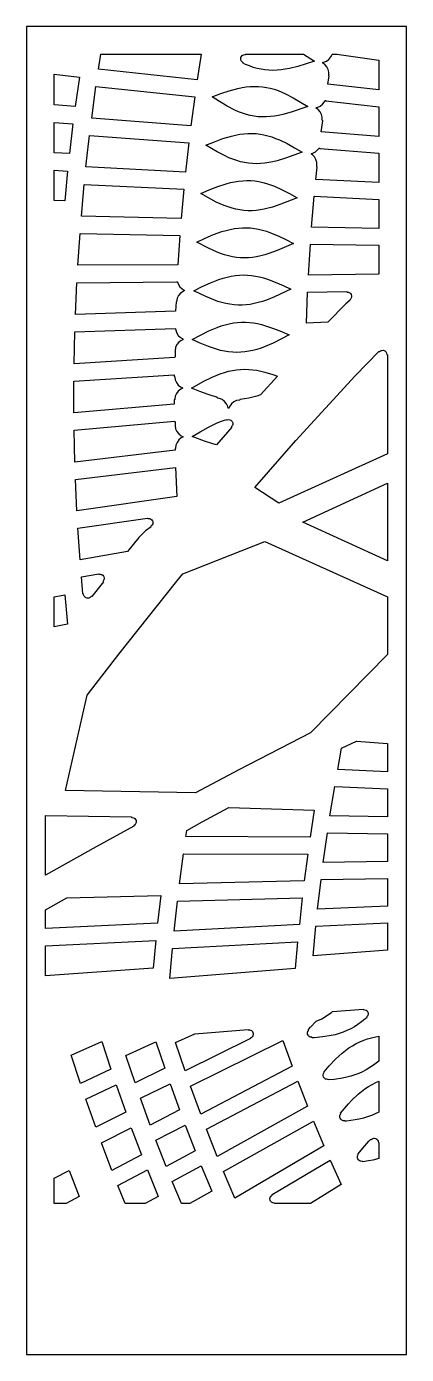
# Model space of a CAD drawing. Extents: x 0 to 400, y 0 to 1400.
import ezdxf

# ---------------------------------------------------------------- set-up
doc = ezdxf.new("R2010")
doc.units = 0
doc.layers.add('CUT', color=1, linetype='CONTINUOUS')
doc.layers.add('OUTLINE', color=7, linetype='CONTINUOUS')

msp = doc.modelspace()

# ---------------------------------------------------------------- linework, layer by layer
at = {"layer": 'CUT'}
for points in [[(183.82, 1371), (179.62, 1343.85), (75.72, 1355.04), (78.17, 1371)], [(226.27, 1368.41), (227.13, 1369.39), (227.86, 1369.87), (228.67, 1370.21), (230.2, 1370.45), (230.39, 1370.59), (230.55, 1371), (291.67, 1371), (303.35, 1363.4), (285.6, 1357.97), (276.8, 1355.82), (272.43, 1355), (268.09, 1354.38), (263.77, 1353.99), (259.5, 1353.83), (255.25, 1353.93), (251.05, 1354.29), (246.88, 1354.92), (242.75, 1355.83), (238.66, 1357), (234.6, 1358.42), (230.57, 1360.09), (228.19, 1361.29), (228.23, 1361.72), (228.12, 1361.93), (226.91, 1362.82), (226.11, 1363.85), (225.76, 1364.66), (225.55, 1365.94), (225.73, 1367.23)], [(322.12, 1370.98), (326.85, 1371), (371, 1364.65), (371, 1333.16), (317.36, 1339.29), (318.75, 1348.02), (318.39, 1348.21), (318.24, 1348.63), (318.34, 1351.8), (317.65, 1354.85), (316.22, 1357.64), (314.13, 1359.97), (312.09, 1361.34), (311.91, 1361.52), (311.84, 1361.99), (312.14, 1362.37), (312.67, 1362.46), (315.74, 1363.57), (318.41, 1365.44), (320.51, 1367.94), (321.76, 1370.66)], [(29, 1349.63), (55.55, 1346.72), (51.22, 1315.58), (29, 1317.47)], [(73.05, 1336.85), (177.03, 1325.89), (172.95, 1295.3), (68.56, 1303.58)], [(203.27, 1320.85), (195.36, 1325.96), (204.46, 1329.32), (213.5, 1332.33), (222.44, 1334.74), (226.86, 1335.65), (231.25, 1336.33), (235.59, 1336.77), (239.89, 1336.96), (244.14, 1336.87), (248.35, 1336.52), (252.52, 1335.9), (256.65, 1335.01), (260.73, 1333.88), (264.78, 1332.5), (268.78, 1330.9), (272.75, 1329.09), (280.62, 1324.99), (296.16, 1315.64), (278.49, 1309.68), (269.72, 1307.28), (265.36, 1306.33), (261.02, 1305.58), (256.71, 1305.06), (252.43, 1304.77), (248.17, 1304.75), (243.95, 1304.98), (239.75, 1305.49), (235.59, 1306.27), (231.46, 1307.32), (227.36, 1308.62), (223.29, 1310.17), (219.24, 1311.95), (211.22, 1316.1)], [(315.27, 1321.6), (371, 1315.37), (371, 1284.18), (310.4, 1289.17), (311.94, 1300.63), (311.58, 1300.81), (311.42, 1301.22), (311.45, 1304.4), (310.68, 1307.44), (309.18, 1310.2), (307.03, 1312.48), (305.04, 1313.79), (304.95, 1314.26), (305.24, 1314.65), (305.98, 1314.79), (309.02, 1316.03), (311.62, 1318.03), (313.64, 1320.66), (314.36, 1321.84), (314.81, 1321.96), (315.03, 1321.88)], [(29, 1298.93), (48.86, 1297.28), (45.18, 1266.04), (29, 1266.98)], [(66.3, 1285.31), (170.75, 1277.27), (167.35, 1246.58), (62.55, 1251.94)], [(200.87, 1267.82), (188.79, 1275.01), (197.83, 1278.63), (206.82, 1281.91), (215.73, 1284.59), (220.14, 1285.63), (224.51, 1286.44), (228.86, 1287.01), (233.16, 1287.32), (237.43, 1287.36), (241.66, 1287.14), (245.85, 1286.64), (250.01, 1285.88), (254.13, 1284.86), (258.21, 1283.6), (262.26, 1282.12), (266.29, 1280.44), (274.27, 1276.57), (282.18, 1272.23), (290.06, 1267.68), (272.49, 1261.2), (263.75, 1258.54), (259.4, 1257.46), (255.08, 1256.59), (250.76, 1255.93), (246.48, 1255.52), (242.21, 1255.37), (237.98, 1255.48), (233.76, 1255.87), (229.57, 1256.52), (225.41, 1257.45), (221.27, 1258.63), (217.15, 1260.06), (213.05, 1261.72), (208.98, 1263.58)], [(308.67, 1271.68), (308.8, 1271.43), (371, 1266.45), (371, 1235.5), (304.66, 1238.86), (306.09, 1251.92), (305.69, 1252.14), (305.58, 1252.35), (305.68, 1253.65), (305.62, 1256.83), (304.78, 1259.85), (303.2, 1262.57), (300.99, 1264.8), (299.94, 1265.48), (299.83, 1265.94), (299.91, 1266.16), (300.08, 1266.33), (301.42, 1266.67), (304.16, 1268.03), (306.47, 1270.02), (307.26, 1271.14), (307.78, 1271.7), (308.23, 1271.89)], [(40.2, 1216.36), (29, 1216.72), (29, 1248.48), (43.22, 1247.69)], [(60.7, 1233.61), (165.55, 1228.51), (162.81, 1197.74), (57.69, 1200.16)], [(199.78, 1214.99), (191.58, 1219.27), (183.4, 1223.89), (192.38, 1227.78), (201.31, 1231.33), (210.17, 1234.26), (214.57, 1235.43), (218.93, 1236.38), (223.27, 1237.07), (227.58, 1237.51), (231.86, 1237.68), (236.1, 1237.58), (240.32, 1237.21), (244.5, 1236.57), (248.65, 1235.67), (252.77, 1234.54), (256.87, 1233.18), (260.94, 1231.61), (269.02, 1227.99), (277.05, 1223.89), (285.05, 1219.57), (267.6, 1212.58), (258.91, 1209.66), (254.57, 1208.45), (250.25, 1207.45), (245.95, 1206.67), (241.66, 1206.13), (237.4, 1205.85), (233.15, 1205.84), (228.92, 1206.1), (224.7, 1206.63), (220.51, 1207.43), (216.33, 1208.49), (212.17, 1209.79), (208.03, 1211.33)], [(371, 1187.06), (300.13, 1188.42), (302.93, 1221.1), (371, 1217.82)], [(56.25, 1181.8), (161.41, 1179.63), (159.36, 1148.82), (53.99, 1148.29)], [(191.66, 1166.21), (179.2, 1172.66), (188.11, 1176.81), (196.97, 1180.62), (205.78, 1183.82), (210.16, 1185.12), (214.51, 1186.19), (218.84, 1187.01), (223.15, 1187.58), (227.43, 1187.87), (231.69, 1187.9), (235.92, 1187.65), (240.12, 1187.14), (244.3, 1186.37), (248.46, 1185.35), (252.6, 1184.11), (256.71, 1182.67), (264.9, 1179.29), (273.04, 1175.43), (281.15, 1171.36), (263.83, 1163.86), (255.18, 1160.68), (250.87, 1159.35), (246.57, 1158.22), (242.28, 1157.31), (238, 1156.65), (233.73, 1156.24), (229.47, 1156.11), (225.22, 1156.24), (220.99, 1156.64), (216.77, 1157.32), (212.56, 1158.25), (208.36, 1159.43), (204.17, 1160.84), (199.99, 1162.46)], [(371, 1138.8), (296.83, 1137.89), (298.83, 1170.62), (371, 1169.41)], [(188.83, 1115.3), (176.2, 1121.36), (185.02, 1125.78), (193.82, 1129.84), (202.57, 1133.3), (206.92, 1134.72), (211.26, 1135.92), (215.58, 1136.88), (219.88, 1137.57), (224.16, 1137.99), (228.42, 1138.14), (232.67, 1138.02), (236.89, 1137.63), (241.1, 1136.98), (245.29, 1136.1), (249.46, 1134.98), (253.62, 1133.67), (261.89, 1130.53), (270.14, 1126.92), (278.36, 1123.09), (261.18, 1115.08), (252.6, 1111.66), (248.31, 1110.2), (244.02, 1108.94), (239.74, 1107.91), (235.47, 1107.12), (231.2, 1106.59), (226.94, 1106.33), (222.69, 1106.33), (218.43, 1106.61), (214.19, 1107.16), (209.95, 1107.97), (205.72, 1109.02), (201.49, 1110.3), (197.27, 1111.79)], [(158.05, 1110.23), (157.82, 1109.85), (157.43, 1109.74), (156.99, 1099.86), (51.45, 1096.38), (52.96, 1129.91), (157.83, 1130.69), (158.14, 1130.95), (158.37, 1130.99), (158.79, 1130.8), (158.91, 1130.6), (159.56, 1128.69), (161.25, 1125.74), (163.68, 1123.36), (165.83, 1122.19), (166.11, 1121.84), (166.14, 1121.61), (165.94, 1121.21), (164.74, 1120.73), (162.08, 1118.88), (159.99, 1116.4), (158.62, 1113.47)], [(340.75, 1112.32), (340.56, 1111.91), (340.7, 1111.49), (336.33, 1107.78), (317.35, 1088.32), (294.76, 1087.34), (295.96, 1120.08), (337.25, 1120.68), (337.41, 1120.28), (337.6, 1120.14), (339.13, 1119.92), (340.31, 1119.39), (341.28, 1118.53), (341.96, 1117.43), (342.29, 1116.19), (342.25, 1114.9), (341.84, 1113.69), (341.37, 1112.95)], [(155.89, 1051.13), (155.7, 1051.11), (155.7, 1050.91), (50.07, 1044.48), (50.83, 1078), (156.38, 1081.73), (156.38, 1081.51), (156.75, 1081.37), (156.89, 1081.2), (157.86, 1077.34), (159.6, 1074.38), (162.09, 1072.01), (164.38, 1070.81), (164.56, 1070.67), (164.7, 1070.25), (164.51, 1069.84), (162.88, 1069.16), (160.28, 1067.25), (158.27, 1064.73), (156.97, 1061.77), (156.47, 1058.55), (156.32, 1051.71), (156.24, 1051.4)], [(191.46, 1062.68), (182.93, 1066.19), (174.39, 1070.06), (183.13, 1074.73), (191.84, 1079.05), (200.53, 1082.75), (204.85, 1084.31), (209.17, 1085.63), (213.48, 1086.71), (217.77, 1087.53), (222.05, 1088.08), (226.31, 1088.36), (230.57, 1088.36), (234.81, 1088.1), (239.03, 1087.58), (243.25, 1086.82), (247.46, 1085.83), (251.65, 1084.64), (260.02, 1081.75), (268.36, 1078.39), (276.69, 1074.81), (259.67, 1066.31), (251.14, 1062.64), (246.88, 1061.05), (242.62, 1059.67), (238.36, 1058.51), (234.1, 1057.6), (229.83, 1056.94), (225.57, 1056.55), (221.31, 1056.43), (217.05, 1056.58), (212.78, 1057), (208.51, 1057.68), (204.25, 1058.61), (199.99, 1059.77)], [(379.4, 1054.32), (379.59, 1053.9), (380, 1053.74), (380, 949.61), (265.68, 897.5), (240.54, 914.04), (283.47, 963.68), (346.13, 1031.89), (371.02, 1057.42), (371.43, 1057.25), (371.66, 1057.29), (372.88, 1058.19), (373.68, 1058.54), (374.1, 1058.64), (375.4, 1058.72), (376.65, 1058.41), (377.43, 1058.01), (377.77, 1057.75), (378.65, 1056.8), (379.07, 1056.03), (379.2, 1055.63)], [(210.53, 1002.33), (208.56, 1004.79), (206.03, 1006.67), (203.08, 1007.87), (201.24, 1008.35), (200.87, 1008.63), (200.81, 1009.09), (195.36, 1010.52), (191.05, 1011.93), (182.43, 1015.19), (173.79, 1018.79), (186.74, 1026.06), (195.36, 1030.35), (199.67, 1032.24), (203.96, 1033.92), (208.26, 1035.37), (212.54, 1036.57), (216.82, 1037.52), (221.09, 1038.19), (225.36, 1038.6), (229.62, 1038.73), (233.88, 1038.59), (238.12, 1038.2), (242.36, 1037.56), (250.83, 1035.64), (259.28, 1033), (264.08, 1031.27), (246.21, 1011.82), (242.36, 1010.45), (238.12, 1009.17), (233.88, 1008.13), (229.62, 1007.35), (224.69, 1006.79), (224.58, 1006.4), (224.2, 1006.17), (221.03, 1005.58), (218.18, 1004.25), (215.75, 1002.24), (213.91, 999.68), (213.22, 997.88), (212.93, 997.56), (212.71, 997.5), (212.49, 997.52), (212.15, 997.79), (211.82, 999.45)], [(49.87, 992.63), (49.87, 1026.11), (155.5, 1032.79), (155.5, 1031.32), (155.88, 1031.19), (156.09, 1030.81), (156.52, 1027.54), (157.74, 1024.56), (159.7, 1022.01), (162.24, 1020.03), (163.74, 1019.39), (164.07, 1019.07), (164.11, 1018.84), (163.93, 1018.41), (162.34, 1017.71), (159.76, 1015.75), (157.77, 1013.18), (156.53, 1010.18), (156.02, 1006.67), (155.88, 1006.5), (155.5, 1006.37), (155.5, 1002.01)], [(156.34, 954.83), (156.38, 953.21), (50.83, 940.89), (50.07, 974.3), (155.7, 983.92), (155.71, 983.61), (156.09, 983.49), (156.31, 983.11), (156.41, 979.19), (156.91, 975.96), (158.22, 973), (160.24, 970.49), (162.84, 968.57), (164.45, 967.91), (164.64, 967.49), (164.48, 967.06), (162.82, 966.26), (160.32, 964.22), (158.44, 961.62), (157.28, 958.63), (156.93, 955.36), (156.72, 954.97)], [(216.77, 979.48), (215.97, 978.2), (215.95, 977.97), (216.16, 977.58), (200.1, 959.01), (196.19, 960), (187.49, 962.72), (174.39, 967.62), (182.93, 972.78), (191.46, 977.6), (199.99, 981.8), (204.25, 983.6), (208.51, 985.18), (210.74, 985.88), (211.02, 985.53), (211.24, 985.46), (212.74, 985.66), (214.02, 985.47), (215.2, 984.9), (216.17, 984.02), (216.43, 983.67), (216.82, 982.89), (217.07, 982.05), (217.12, 981.62), (217.14, 981.18), (217.03, 980.32)], [(156.99, 935.17), (158.36, 904.55), (52.96, 889.31), (51.45, 922.61)], [(380, 918.51), (380, 836.78), (290.87, 877.51)], [(131.02, 873.24), (130.95, 873.02), (131.06, 872.59), (125.3, 868.41), (118.24, 861.18), (106.38, 846.57), (56.25, 837.92), (53.99, 871.08), (127.28, 881.85), (127.34, 881.65), (127.69, 881.37), (128.83, 881.38), (129.68, 881.26), (130.88, 880.76), (131.87, 879.93), (132.59, 878.84), (132.88, 878.03), (133, 877.18), (132.86, 875.89), (132.36, 874.69), (131.83, 874.01)], [(177.81, 592.21), (40.89, 594.72), (63.68, 695.2), (97.02, 738.37), (158.09, 815.2), (164.53, 823.01), (250.99, 857.09), (380, 798.78), (380, 737.89), (298.96, 655.31), (223.35, 616.53)], [(57.69, 819.78), (75.96, 822.98), (76.19, 822.6), (76.4, 822.5), (77.5, 822.56), (78.34, 822.46), (79.15, 822.2), (80.23, 821.54), (81.08, 820.58), (81.47, 819.85), (81.72, 819.03), (81.79, 817.76), (81.49, 816.52), (80.79, 815.24), (80.78, 815.01), (81, 814.64), (68.58, 799.01), (68.17, 799.14), (67.95, 799.08), (66.84, 798.1), (65.67, 797.52), (64.82, 797.35), (63.94, 797.34), (62.68, 797.65), (61.91, 798.06), (61.24, 798.61), (60.68, 799.29), (60.28, 800.05), (59.89, 801.56), (59.73, 801.73), (59.32, 801.85)], [(43.22, 770.05), (29, 767.09), (29, 798.86), (40.2, 800.91)], [(380, 614.17), (327.69, 616.79), (331.79, 639.03), (347.34, 646.72), (380, 644.14)], [(380, 566.68), (319.51, 567.83), (324.58, 598.96), (380, 596.31)], [(302.94, 573.72), (298.66, 545.54), (167.87, 546.18), (168.82, 552.55), (185, 561.53), (212.89, 576.54)], [(113.57, 558.07), (113.07, 557.71), (112.97, 557.5), (113.03, 557.06), (73.1, 535.09), (20, 505.25), (20, 568.06), (110.56, 566.71), (110.6, 566.49), (110.9, 566.16), (112.42, 565.9), (113.2, 565.56), (113.91, 565.08), (114.76, 564.13), (115.3, 562.97), (115.47, 562.13), (115.47, 561.28), (115.16, 560.04), (114.77, 559.28), (114.51, 558.94)], [(380, 548.89), (380, 519.54), (312.45, 518.74), (316.81, 549.94)], [(292.45, 499.36), (161.05, 496.25), (165.25, 527.92), (296.13, 527.59)], [(380, 501.82), (380, 472.7), (306.51, 469.58), (310.16, 500.82)], [(20, 449.25), (20, 468.72), (42.4, 481.58), (141.3, 483.8), (137.99, 454.77)], [(287.24, 453.13), (155.33, 446.25), (158.84, 477.96), (290.31, 481.39)], [(380, 455.02), (380, 426.1), (301.71, 420.39), (304.63, 451.64)], [(20, 399.08), (20, 430.73), (136.08, 436.43), (133.36, 407.4)], [(283.01, 406.89), (150.69, 396.24), (153.51, 427.96), (285.47, 435.15)], [(358.24, 355.05), (356.28, 353.31), (352.67, 350.5), (348.99, 347.9), (345.22, 345.52), (341.36, 343.37), (337.41, 341.46), (333.37, 339.78), (329.24, 338.34), (325.02, 337.13), (320.72, 336.12), (311.91, 334.7), (302.84, 333.9), (300.85, 333.83), (300.81, 334.04), (300.49, 334.36), (299.5, 334.46), (298.68, 334.68), (297.57, 335.28), (296.94, 335.86), (296.43, 336.53), (295.94, 337.7), (295.8, 338.97), (295.91, 339.8), (296.38, 340.99), (296.99, 341.91), (297.01, 342.14), (296.8, 342.53), (298.91, 344.97), (304.88, 351.34), (310.87, 353.75), (320.94, 360.39), (322.28, 361.73), (354.34, 364.07), (354.53, 363.67), (354.73, 363.55), (356.29, 363.4), (357.51, 362.93), (358.53, 362.11), (359.27, 361.02), (359.65, 359.78), (359.65, 358.46), (359.44, 357.62), (359.05, 356.82), (358.14, 355.69), (358.09, 355.47)], [(236.19, 333.8), (235.9, 333.45), (235.95, 333.01), (166.89, 298.94), (156.79, 328.71), (177.15, 338.18), (233.27, 342.7), (233.47, 342.29), (233.67, 342.18), (234.78, 342.13), (235.64, 341.94), (236.79, 341.37), (237.74, 340.47), (238.38, 339.35), (238.61, 338.51), (238.67, 337.65), (238.55, 336.78), (238.28, 335.95), (237.59, 334.87), (236.95, 334.28)], [(47.09, 315.58), (79.26, 329.89), (88.74, 300.61), (56.85, 285.59)], [(104.55, 315.14), (136.15, 329.65), (145.5, 301.69), (114.18, 286.47)], [(172.61, 282.74), (269.93, 331), (279.71, 303.97), (183.37, 253.44)], [(312.77, 292.38), (312.35, 293.59), (312.31, 294.9), (312.65, 296.15), (313.46, 297.48), (313.41, 297.93), (313.26, 298.1), (318.5, 304.19), (325.22, 311.27), (332.21, 317.62), (335.82, 320.48), (339.5, 323.12), (343.27, 325.51), (347.13, 327.67), (351.07, 329.59), (355.09, 331.27), (359.19, 332.72), (363.37, 333.97), (371, 335.69), (371, 309.33), (365.19, 304.84), (361.48, 302.36), (357.67, 300.11), (353.77, 298.09), (349.77, 296.31), (345.67, 294.76), (341.49, 293.42), (337.22, 292.3), (332.86, 291.37), (323.95, 290.03), (317.71, 289.46), (317.51, 289.86), (317.31, 289.97), (315.78, 290.08), (314.96, 290.34), (314.19, 290.76), (313.24, 291.64)], [(62.45, 269.04), (94.3, 284.12), (104.4, 255.27), (72.85, 239.48)], [(119.88, 270.13), (151.16, 285.4), (161.09, 257.85), (130.12, 241.89)], [(189.44, 237.51), (285.63, 288.21), (295.98, 261.62), (200.84, 208.7)], [(330.02, 251.98), (330.33, 252.78), (330.9, 253.74), (330.91, 253.97), (330.69, 254.34), (332.53, 256.69), (338.98, 264.2), (342.29, 267.74), (349.12, 274.26), (352.66, 277.21), (356.28, 279.93), (359.99, 282.43), (363.8, 284.68), (367.69, 286.71), (371, 288.2), (371, 255.45), (367.15, 253.61), (363.09, 251.94), (358.94, 250.5), (354.7, 249.25), (350.37, 248.2), (345.97, 247.33), (336.96, 246.01), (335.32, 245.86), (335.12, 246.25), (334.92, 246.36), (333.81, 246.4), (332.57, 246.71), (331.82, 247.11), (330.87, 247.96), (330.2, 249.06), (329.95, 249.86), (329.85, 250.72)], [(78.8, 223.18), (110.3, 239.02), (121, 210.61), (89.81, 194.08)], [(136.16, 225.8), (167.09, 241.81), (177.59, 214.69), (146.98, 198)], [(207.25, 193.05), (302.24, 246.12), (313.17, 219.99), (219.27, 164.75)], [(371, 223.01), (371, 206.44), (364.47, 204.85), (360.02, 204), (354.05, 203.11), (353.98, 203.31), (353.63, 203.59), (352.06, 203.62), (351.21, 203.83), (350.07, 204.46), (349.43, 205.05), (348.72, 206.15), (348.43, 206.97), (348.32, 207.84), (348.38, 208.7), (348.61, 209.55), (349.31, 210.84), (349.23, 211.29), (349.09, 211.43), (353.94, 217.64), (360.33, 225.01), (362.1, 226.78), (362.49, 226.61), (362.72, 226.64), (363.92, 227.49), (364.72, 227.81), (365.57, 227.99), (366.43, 227.99), (367.68, 227.67), (368.79, 227.01), (369.12, 226.73), (369.66, 226.06), (370.2, 224.89), (370.45, 223.36), (370.59, 223.17)], [(171.97, 159), (162.99, 159), (153.36, 182.17), (183.92, 198.91), (194.99, 172.25)], [(258.63, 168.16), (258.56, 168.61), (319.76, 204.76), (331.24, 179.12), (298.84, 159), (261.19, 159), (261.03, 159.41), (260.84, 159.55), (259.34, 159.78), (258.55, 160.1), (257.84, 160.57), (256.97, 161.5), (256.41, 162.64), (256.19, 163.89), (256.25, 164.74), (256.47, 165.56), (257.09, 166.67), (257.67, 167.29), (258.54, 167.95)], [(29, 185.96), (44.86, 194.04), (55.54, 166.38), (41.74, 159), (29, 159)], [(124.83, 159), (103.78, 159), (96.1, 178.04), (127.24, 194.62), (138.53, 166.68)]]:
    msp.add_lwpolyline(points, close=True, dxfattribs=at)
at = {"layer": 'OUTLINE'}
msp.add_lwpolyline([(0, 0), (400, 0), (400, 1400), (0, 1400)], close=True, dxfattribs=at)

doc.saveas('drawing.dxf')
